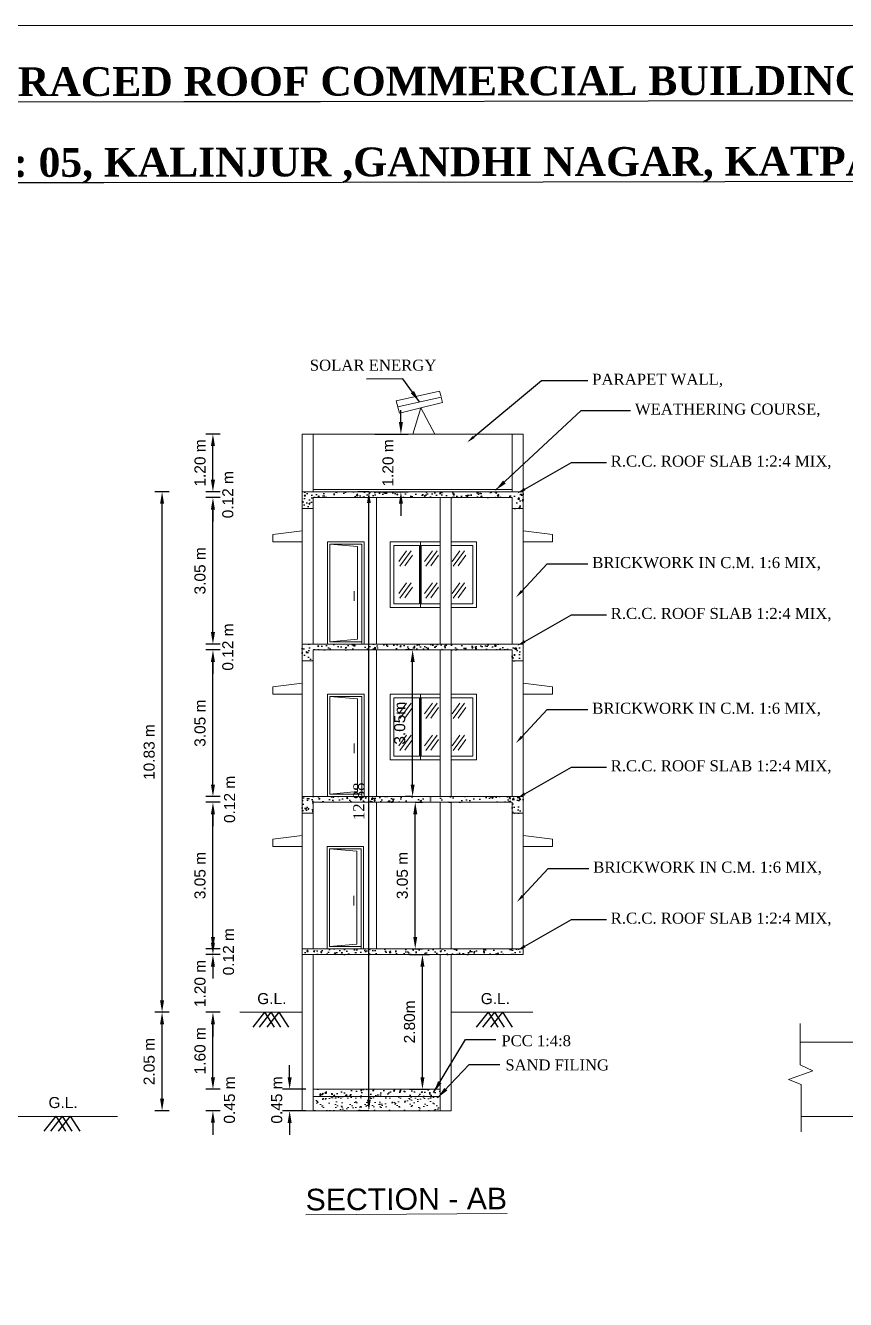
# Model space of a CAD drawing. Header units: metres. Extents: x -478 to 9074, y -2171 to 1762.
# Drawn here: x 9005.14 to 9022.2, y 78.96 to 105.47 of the extents above; entities that cross this region are included whole.
import ezdxf
from ezdxf import colors
from ezdxf.entities.mleader import LeaderData, LeaderLine
from ezdxf.math import Vec2, Vec3

# ---------------------------------------------------------------- set-up
doc = ezdxf.new("R2010")
doc.units = ezdxf.units.M
doc.header["$MEASUREMENT"] = 0
for name, color, linetype in [('BLK_1_FLR_-1_BSMNT_FOOT_PRINT', 7, 'Continuous'), ('BLK_1_FLR_0_REGULAR_ROOM_1', 7, 'Continuous'), ('BLK_1_FLR_1_REGULAR_ROOM_1', 7, 'Continuous'), ('BLK_1_HT_OF_BLDG', 5, 'Continuous'), ('BLK_1_LVL_1_BLDG_FOOT_PRINT', 1, 'Continuous'), ('BLK_1_PARAPET_HT', 233, 'Continuous'), ('BLK_1_PLINTH_HEIGHT', 7, 'Continuous')]:
    doc.layers.add(name, color=color, linetype=linetype)
doc.styles.add('S', font='swiss.ttf')
doc.styles.get("Standard").update_dxf_attribs({"font": 'times.ttf'})
doc.dimstyles.new('METRIC', dxfattribs={"dimtxt": 0.45, "dimasz": 0.25, "dimexe": 0.15, "dimexo": 0.15, "dimgap": 0.15, "dimtad": 1, "dimzin": 0, "dimdsep": 46, "dimtxsty": 'S', "dimcen": 0, "dimclrd": 1, "dimclre": 1, "dimclrt": 5, "dimadec": 0, "dimazin": 2, "dimtfac": 1, "dimtix": 1, "dimtofl": 0, "dimtmove": 1, "dimatfit": 0, "dimfxl": 0, "dimtolj": 1, "dimtzin": 0, "dimarcsym": 0})
doc.dimstyles.new('STANDARD$0', dxfattribs={"dimscale": 0, "dimtxt": 9, "dimasz": 2, "dimexe": 2, "dimexo": 1, "dimgap": 0.5, "dimtad": 1, "dimdec": 1, "dimzin": 0, "dimdsep": 46, "dimlunit": 4, "dimtxsty": 'Standard', "dimblk1": 'ARCHTICK', "dimblk2": 'ARCHTICK', "dimsah": 1, "dimcen": 0, "dimdle": 1.5, "dimclrd": 1, "dimclre": 1, "dimclrt": 4, "dimadec": 0, "dimazin": 0, "dimtfac": 0.3, "dimtdec": 1, "dimtix": 1, "dimtmove": 0, "dimatfit": 3, "dimldrblk": 'ARCHTICK', "dimfxl": 0, "dimfrac": 2, "dimtolj": 1, "dimtzin": 0, "dimarcsym": 0})
pattern_1 = [(50, (-113.47602, -1.1986), (0.286904073, -0.025100854), [0.03, -0.33]), (355, (-113.47602, -1.1986), (-0.055500533, 0.3008768535), [0.024, -0.264]), (100.4514445, (-113.45211, -1.2007), (0.231403539, 0.275775996), [0.025496077, -0.280456845]), (46.1842, (-113.47602, -1.1186), (0.426896532, -0.066207712), [0.045, -0.495]), (96.6356355, (-113.44045, -1.1241), (0.373864778, 0.38964744), [0.038244137, -0.420685504]), (351.184164, (-113.47602, -1.1186), (0.373864778, 0.38964744), [0.036, -0.396]), (21, (-113.43602, -1.1386), (0.238762821, -0.161047556), [0.03, -0.33]), (326, (-113.43602, -1.1386), (0.097326133, 0.290060018), [0.024, -0.264]), (71.4514447, (-113.41613, -1.15202), (0.336088951, 0.129012461), [0.025496076, -0.280456845]), (37.5, (-113.47602, -1.1986), (0.0048639421, 0.1331575415), [0, -0.2608, 0, -0.268, 0, -0.265]), (7.5, (-113.47602, -1.1986), (0.105227815, 0.1577646848), [0, -0.1528, 0, -0.2548, 0, -0.101]), (327.5, (-113.56522, -1.1986), (0.2135289745, -0.0090219487), [0, -0.1, 0, -0.312, 0, -0.414]), (317.5, (-113.60522, -1.1986), (0.2332744677, 0.040041993), [0, -0.13, 0, -0.2072, 0, -0.294])]

# ---------------------------------------------------------------- blocks, each defined once
blk = doc.blocks.new('*D125')
at = {"lineweight": -2}
for p, q in [((9009.189, 84.941), (9008.889, 84.941)), ((9009.039, 83.591), (9009.039, 84.691)), ((9009.189, 83.341), (9008.889, 83.341))]:
    blk.add_line(p, q, dxfattribs=at)
for points in [[(9008.997, 84.691), (9009.081, 84.691), (9009.039, 84.941)], [(9008.997, 83.591), (9009.081, 83.591), (9009.039, 83.341)]]:
    blk.add_solid(points)
at = {"layer": 'Defpoints', "color": 0}
for p in [(9009.039, 84.941), (9010.894, 84.941), (9011.26, 83.341)]:
    blk.add_point(p, dxfattribs=at)
at = {"color": 0, "insert": (9008.771, 84.141), "char_height": 0.23, "attachment_point": 5, "rotation": 90, "style": 'S'}
blk.add_mtext('\\A1;1.60 m', dxfattribs=at)
blk = doc.blocks.new('*D126')
at = {"lineweight": -2}
for p, q in [((9009.039, 86.511), (9009.039, 86.761)), ((9009.189, 86.261), (9008.889, 86.261)), ((9009.189, 86.141), (9008.889, 86.141)), ((9009.039, 85.891), (9009.039, 85.641))]:
    blk.add_line(p, q, dxfattribs=at)
for points in [[(9008.997, 86.511), (9009.081, 86.511), (9009.039, 86.261)], [(9008.997, 85.891), (9009.081, 85.891), (9009.039, 86.141)]]:
    blk.add_solid(points)
at = {"layer": 'Defpoints', "color": 0}
for p in [(9009.039, 86.261), (9012.055, 86.261), (9012.034, 86.141)]:
    blk.add_point(p, dxfattribs=at)
at = {"color": 0, "insert": (9009.364, 86.201), "char_height": 0.23, "attachment_point": 5, "rotation": 90, "style": 'S'}
blk.add_mtext('\\A1;0.12 m', dxfattribs=at)
blk = doc.blocks.new('*D127')
at = {"lineweight": -2}
for p, q in [((9009.189, 89.311), (9008.889, 89.311)), ((9009.039, 86.511), (9009.039, 89.061)), ((9009.189, 86.261), (9008.889, 86.261))]:
    blk.add_line(p, q, dxfattribs=at)
for points in [[(9008.997, 89.061), (9009.081, 89.061), (9009.039, 89.311)], [(9008.997, 86.511), (9009.081, 86.511), (9009.039, 86.261)]]:
    blk.add_solid(points)
at = {"layer": 'Defpoints', "color": 0}
for p in [(9009.039, 89.311), (9011.976, 89.311), (9012.055, 86.261)]:
    blk.add_point(p, dxfattribs=at)
at = {"color": 0, "insert": (9008.771, 87.786), "char_height": 0.23, "attachment_point": 5, "rotation": 90, "style": 'S'}
blk.add_mtext('\\A1;3.05 m', dxfattribs=at)
blk = doc.blocks.new('*D128')
at = {"lineweight": -2}
for p, q in [((9009.039, 89.681), (9009.039, 89.931)), ((9009.189, 89.431), (9008.889, 89.431)), ((9009.189, 89.311), (9008.889, 89.311)), ((9009.039, 89.061), (9009.039, 88.811))]:
    blk.add_line(p, q, dxfattribs=at)
for points in [[(9008.997, 89.681), (9009.081, 89.681), (9009.039, 89.431)], [(9008.997, 89.061), (9009.081, 89.061), (9009.039, 89.311)]]:
    blk.add_solid(points)
at = {"layer": 'Defpoints', "color": 0}
for p in [(9009.039, 89.431), (9011.974, 89.431), (9011.976, 89.311)]:
    blk.add_point(p, dxfattribs=at)
at = {"color": 0, "insert": (9009.386, 89.371), "char_height": 0.23, "attachment_point": 5, "rotation": 90, "style": 'S'}
blk.add_mtext('\\A1;0.12 m', dxfattribs=at)
blk = doc.blocks.new('*D129')
at = {"lineweight": -2}
for p, q in [((9009.189, 92.481), (9008.889, 92.481)), ((9009.039, 89.681), (9009.039, 92.231)), ((9009.189, 89.431), (9008.889, 89.431))]:
    blk.add_line(p, q, dxfattribs=at)
for points in [[(9008.997, 92.231), (9009.081, 92.231), (9009.039, 92.481)], [(9008.997, 89.681), (9009.081, 89.681), (9009.039, 89.431)]]:
    blk.add_solid(points)
at = {"layer": 'Defpoints', "color": 0}
for p in [(9009.039, 92.481), (9012.003, 92.481), (9011.974, 89.431)]:
    blk.add_point(p, dxfattribs=at)
at = {"color": 0, "insert": (9008.771, 90.956), "char_height": 0.23, "attachment_point": 5, "rotation": 90, "style": 'S'}
blk.add_mtext('\\A1;3.05 m', dxfattribs=at)
blk = doc.blocks.new('*D130')
at = {"lineweight": -2}
for p, q in [((9009.039, 92.851), (9009.039, 93.101)), ((9009.189, 92.601), (9008.889, 92.601)), ((9009.189, 92.481), (9008.889, 92.481)), ((9009.039, 92.231), (9009.039, 91.981))]:
    blk.add_line(p, q, dxfattribs=at)
for points in [[(9008.997, 92.851), (9009.081, 92.851), (9009.039, 92.601)], [(9008.997, 92.231), (9009.081, 92.231), (9009.039, 92.481)]]:
    blk.add_solid(points)
at = {"layer": 'Defpoints', "color": 0}
for p in [(9009.039, 92.601), (9012.011, 92.601), (9012.003, 92.481)]:
    blk.add_point(p, dxfattribs=at)
at = {"color": 0, "insert": (9009.35, 92.541), "char_height": 0.23, "attachment_point": 5, "rotation": 90, "style": 'S'}
blk.add_mtext('\\A1;0.12 m', dxfattribs=at)
blk = doc.blocks.new('*D131')
at = {"lineweight": -2}
for p, q in [((9009.189, 95.651), (9008.889, 95.651)), ((9009.039, 92.851), (9009.039, 95.401)), ((9009.189, 92.601), (9008.889, 92.601))]:
    blk.add_line(p, q, dxfattribs=at)
for points in [[(9008.997, 95.401), (9009.081, 95.401), (9009.039, 95.651)], [(9008.997, 92.851), (9009.081, 92.851), (9009.039, 92.601)]]:
    blk.add_solid(points)
at = {"layer": 'Defpoints', "color": 0}
for p in [(9009.039, 95.651), (9011.983, 95.651), (9012.011, 92.601)]:
    blk.add_point(p, dxfattribs=at)
at = {"color": 0, "insert": (9008.771, 94.126), "char_height": 0.23, "attachment_point": 5, "rotation": 90, "style": 'S'}
blk.add_mtext('\\A1;3.05 m', dxfattribs=at)
blk = doc.blocks.new('*D132')
at = {"lineweight": -2}
for p, q in [((9009.039, 96.021), (9009.039, 96.271)), ((9009.189, 95.771), (9008.889, 95.771)), ((9009.189, 95.651), (9008.889, 95.651)), ((9009.039, 95.401), (9009.039, 95.151))]:
    blk.add_line(p, q, dxfattribs=at)
for points in [[(9008.997, 96.021), (9009.081, 96.021), (9009.039, 95.771)], [(9008.997, 95.401), (9009.081, 95.401), (9009.039, 95.651)]]:
    blk.add_solid(points)
at = {"layer": 'Defpoints', "color": 0}
for p in [(9009.039, 95.771), (9011.954, 95.771), (9011.983, 95.651)]:
    blk.add_point(p, dxfattribs=at)
at = {"color": 0, "insert": (9009.35, 95.711), "char_height": 0.23, "attachment_point": 5, "rotation": 90, "style": 'S'}
blk.add_mtext('\\A1;0.12 m', dxfattribs=at)
blk = doc.blocks.new('*D133')
at = {"lineweight": -2}
for p, q in [((9009.189, 96.971), (9008.889, 96.971)), ((9009.039, 96.021), (9009.039, 96.721)), ((9009.189, 95.771), (9008.889, 95.771))]:
    blk.add_line(p, q, dxfattribs=at)
for points in [[(9008.997, 96.721), (9009.081, 96.721), (9009.039, 96.971)], [(9008.997, 96.021), (9009.081, 96.021), (9009.039, 95.771)]]:
    blk.add_solid(points)
at = {"layer": 'Defpoints', "color": 0}
for p in [(9009.039, 96.971), (9011.924, 96.971), (9011.954, 95.771)]:
    blk.add_point(p, dxfattribs=at)
at = {"color": 0, "insert": (9008.771, 96.371), "char_height": 0.23, "attachment_point": 5, "rotation": 90, "style": 'S'}
blk.add_mtext('\\A1;1.20 m', dxfattribs=at)
blk = doc.blocks.new('*D134')
at = {"lineweight": -2}
for p, q in [((9009.039, 86.391), (9009.039, 86.641)), ((9009.189, 86.141), (9008.889, 86.141)), ((9009.189, 84.941), (9008.889, 84.941)), ((9009.039, 84.691), (9009.039, 84.441))]:
    blk.add_line(p, q, dxfattribs=at)
for points in [[(9008.997, 86.391), (9009.081, 86.391), (9009.039, 86.141)], [(9008.997, 84.691), (9009.081, 84.691), (9009.039, 84.941)]]:
    blk.add_solid(points)
at = {"layer": 'Defpoints', "color": 0}
for p in [(9009.039, 86.141), (9010.894, 86.141), (9010.894, 84.941)]:
    blk.add_point(p, dxfattribs=at)
at = {"color": 0, "insert": (9008.771, 85.541), "char_height": 0.23, "attachment_point": 5, "rotation": 90, "style": 'S'}
blk.add_mtext('\\A1;1.20 m', dxfattribs=at)
blk = doc.blocks.new('*D135')
at = {"lineweight": -2}
for p, q in [((9008.131, 95.771), (9007.831, 95.771)), ((9007.981, 85.191), (9007.981, 95.521)), ((9008.131, 84.941), (9007.831, 84.941))]:
    blk.add_line(p, q, dxfattribs=at)
for points in [[(9007.939, 95.521), (9008.022, 95.521), (9007.981, 95.771)], [(9007.939, 85.191), (9008.022, 85.191), (9007.981, 84.941)]]:
    blk.add_solid(points)
at = {"layer": 'Defpoints', "color": 0}
for p in [(9007.981, 95.771), (9010.894, 95.771), (9010.894, 84.941)]:
    blk.add_point(p, dxfattribs=at)
at = {"color": 0, "insert": (9007.713, 90.356), "char_height": 0.23, "attachment_point": 5, "rotation": 90, "style": 'S'}
blk.add_mtext('\\A1;10.83 m', dxfattribs=at)
blk = doc.blocks.new('*D234')
at = {"layer": 'BLK_1_FLR_0_REGULAR_ROOM_1', "color": 1, "lineweight": -2}
for p, q in [((9013.248, 89.311), (9013.398, 89.311)), ((9013.248, 86.261), (9013.398, 86.261))]:
    blk.add_line(p, q, dxfattribs=at)
at = {"layer": 'BLK_1_FLR_0_REGULAR_ROOM_1', "color": 2, "lineweight": -2}
blk.add_line((9013.248, 86.511), (9013.248, 89.061), dxfattribs=at)
at = {"layer": 'BLK_1_FLR_0_REGULAR_ROOM_1', "color": 2}
for points in [[(9013.207, 89.061), (9013.29, 89.061), (9013.248, 89.311)], [(9013.207, 86.511), (9013.29, 86.511), (9013.248, 86.261)]]:
    blk.add_solid(points, dxfattribs=at)
at = {"layer": 'Defpoints', "color": 0}
for p in [(9013.194, 89.311), (9013.248, 89.311), (9013.194, 86.261)]:
    blk.add_point(p, dxfattribs=at)
at = {"layer": 'BLK_1_FLR_0_REGULAR_ROOM_1', "color": 2, "lineweight": -2, "insert": (9012.98, 87.786), "char_height": 0.23, "attachment_point": 5, "rotation": 90, "style": 'S'}
blk.add_mtext('\\A1;3.05 m', dxfattribs=at)
blk = doc.blocks.new('*D235')
at = {"layer": 'BLK_1_FLR_1_REGULAR_ROOM_1', "color": 0, "lineweight": -2}
for p, q in [((9013.194, 92.481), (9013.044, 92.481)), ((9013.194, 89.681), (9013.194, 92.231)), ((9013.194, 89.431), (9013.044, 89.431))]:
    blk.add_line(p, q, dxfattribs=at)
at = {"layer": 'BLK_1_FLR_1_REGULAR_ROOM_1', "color": 0}
for points in [[(9013.152, 92.231), (9013.236, 92.231), (9013.194, 92.481)], [(9013.152, 89.681), (9013.236, 89.681), (9013.194, 89.431)]]:
    blk.add_solid(points, dxfattribs=at)
at = {"layer": 'Defpoints', "color": 0}
for p in [(9013.194, 92.481), (9013.248, 92.481), (9013.248, 89.431)]:
    blk.add_point(p, dxfattribs=at)
at = {"layer": 'BLK_1_FLR_1_REGULAR_ROOM_1', "color": 7, "lineweight": 20, "insert": (9012.926, 90.956), "char_height": 0.23, "attachment_point": 5, "rotation": 90, "style": 'S'}
blk.add_mtext('\\A1;3.05m', dxfattribs=at)
blk = doc.blocks.new('*D237')
at = {"layer": 'BLK_1_PARAPET_HT', "color": 0, "lineweight": -2}
for p, q in [((9012.95, 97.221), (9012.95, 97.471)), ((9012.409, 96.971), (9013.1, 96.971)), ((9012.409, 95.771), (9013.1, 95.771)), ((9012.95, 95.521), (9012.95, 95.271))]:
    blk.add_line(p, q, dxfattribs=at)
at = {"layer": 'BLK_1_PARAPET_HT', "color": 0}
for points in [[(9012.908, 97.221), (9012.992, 97.221), (9012.95, 96.971)], [(9012.908, 95.521), (9012.992, 95.521), (9012.95, 95.771)]]:
    blk.add_solid(points, dxfattribs=at)
at = {"layer": 'Defpoints', "color": 0}
for p in [(9012.259, 96.971), (9012.95, 96.971), (9012.259, 95.771)]:
    blk.add_point(p, dxfattribs=at)
at = {"layer": 'BLK_1_PARAPET_HT', "color": 7, "lineweight": 20, "insert": (9012.682, 96.371), "char_height": 0.23, "attachment_point": 5, "rotation": 90, "style": 'S'}
blk.add_mtext('\\A1;1.20 m', dxfattribs=at)
blk = doc.blocks.new('*D434')
at = {"lineweight": -2}
for p, q in [((9008.131, 84.941), (9007.831, 84.941)), ((9007.981, 83.141), (9007.981, 84.691)), ((9008.131, 82.891), (9007.831, 82.891))]:
    blk.add_line(p, q, dxfattribs=at)
for points in [[(9007.939, 84.691), (9008.022, 84.691), (9007.981, 84.941)], [(9007.939, 83.141), (9008.022, 83.141), (9007.981, 82.891)]]:
    blk.add_solid(points)
at = {"layer": 'Defpoints', "color": 0}
for p in [(9007.981, 84.941), (9010.894, 84.941), (9010.894, 82.891)]:
    blk.add_point(p, dxfattribs=at)
at = {"color": 0, "insert": (9007.713, 83.916), "char_height": 0.23, "attachment_point": 5, "rotation": 90, "style": 'S'}
blk.add_mtext('\\A1;2.05 m', dxfattribs=at)
blk = doc.blocks.new('*D435')
at = {"layer": 'BLK_1_HT_OF_BLDG', "color": 0, "lineweight": -2}
for p, q in [((9012.283, 95.771), (9012.053, 95.771)), ((9012.283, 83.121), (9012.283, 95.541)), ((9012.283, 82.891), (9012.053, 82.891))]:
    blk.add_line(p, q, dxfattribs=at)
at = {"layer": 'BLK_1_HT_OF_BLDG', "color": 0}
for points in [[(9012.245, 95.541), (9012.322, 95.541), (9012.283, 95.771)], [(9012.245, 83.121), (9012.322, 83.121), (9012.283, 82.891)]]:
    blk.add_solid(points, dxfattribs=at)
at = {"layer": 'Defpoints', "color": 0}
for p in [(9012.283, 95.771), (9012.444, 95.771), (9012.444, 82.891)]:
    blk.add_point(p, dxfattribs=at)
at = {"layer": 'BLK_1_HT_OF_BLDG', "color": 0, "insert": (9012.076, 89.331), "char_height": 0.23, "attachment_point": 5, "rotation": 90}
blk.add_mtext('\\A1;12.88', dxfattribs=at)
blk = doc.blocks.new('*D436')
at = {"layer": 'BLK_1_PLINTH_HEIGHT', "color": 0, "lineweight": -2}
for p, q in [((9010.635, 83.591), (9010.635, 83.841)), ((9010.974, 83.341), (9010.485, 83.341)), ((9010.974, 82.891), (9010.485, 82.891)), ((9010.635, 82.641), (9010.635, 82.391))]:
    blk.add_line(p, q, dxfattribs=at)
at = {"layer": 'BLK_1_PLINTH_HEIGHT', "color": 0}
for points in [[(9010.593, 83.591), (9010.677, 83.591), (9010.635, 83.341)], [(9010.593, 82.641), (9010.677, 82.641), (9010.635, 82.891)]]:
    blk.add_solid(points, dxfattribs=at)
at = {"layer": 'Defpoints', "color": 0}
for p in [(9010.635, 83.341), (9011.124, 83.341), (9011.124, 82.891)]:
    blk.add_point(p, dxfattribs=at)
at = {"layer": 'BLK_1_PLINTH_HEIGHT', "color": 7, "lineweight": 20, "insert": (9010.367, 83.116), "char_height": 0.23, "attachment_point": 5, "rotation": 90, "style": 'S'}
blk.add_mtext('\\A1;0.45 m', dxfattribs=at)
blk = doc.blocks.new('*D947')
at = {"layer": 'BLK_1_FLR_-1_BSMNT_FOOT_PRINT', "color": 0, "lineweight": -2}
for p, q in [((9013.131, 86.141), (9013.548, 86.141)), ((9013.398, 83.591), (9013.398, 85.891)), ((9013.131, 83.341), (9013.548, 83.341))]:
    blk.add_line(p, q, dxfattribs=at)
at = {"layer": 'BLK_1_FLR_-1_BSMNT_FOOT_PRINT', "color": 0}
for points in [[(9013.356, 85.891), (9013.44, 85.891), (9013.398, 86.141)], [(9013.356, 83.591), (9013.44, 83.591), (9013.398, 83.341)]]:
    blk.add_solid(points, dxfattribs=at)
at = {"layer": 'Defpoints', "color": 0}
for p in [(9012.981, 86.141), (9013.398, 86.141), (9012.981, 83.341)]:
    blk.add_point(p, dxfattribs=at)
at = {"layer": 'BLK_1_FLR_-1_BSMNT_FOOT_PRINT', "color": 7, "insert": (9013.13, 84.741), "char_height": 0.23, "attachment_point": 5, "rotation": 90, "style": 'S'}
blk.add_mtext('\\A1;2.80m', dxfattribs=at)

msp = doc.modelspace()

# ---------------------------------------------------------------- hatches: boundary and pattern name
at = {"lineweight": -2}
h = msp.add_hatch(dxfattribs=at)
h.set_pattern_fill('AR-CONC', color=256, scale=0.04)
h.set_pattern_definition(pattern_1)
h.paths.add_polyline_path([(9010.89416, 95.77143), (9010.89416, 95.42143), (9011.12416, 95.42143), (9011.12416, 95.65143), (9015.26416, 95.65143), (9015.26416, 95.42143), (9015.49416, 95.42143), (9015.49416, 95.77143)])
h = msp.add_hatch(dxfattribs=at)
h.set_pattern_fill('AR-CONC', color=256, scale=0.04)
h.set_pattern_definition(pattern_1)
h.paths.add_polyline_path([(9010.89416, 92.60143), (9010.89416, 92.25143), (9011.12416, 92.25143), (9011.12416, 92.48143), (9015.26416, 92.48143), (9015.26416, 92.25143), (9015.49416, 92.25143), (9015.49416, 92.60143)])
h = msp.add_hatch(dxfattribs=at)
h.set_pattern_fill('AR-CONC', color=256, scale=0.04)
h.set_pattern_definition(pattern_1)
h.paths.add_polyline_path([(9015.26416, 89.31143), (9015.26416, 89.08143), (9015.49416, 89.08143), (9015.49416, 89.43143), (9010.89416, 89.43143), (9010.89416, 89.08143), (9011.12416, 89.08143), (9011.12416, 89.31143)])
h = msp.add_hatch(dxfattribs=at)
h.set_pattern_fill('AR-CONC', color=256, scale=0.04)
h.set_pattern_definition(pattern_1)
h.paths.add_polyline_path([(9015.49416, 86.14143), (9015.49416, 86.26143), (9010.89416, 86.26143), (9010.89416, 86.14143)])
h = msp.add_hatch(dxfattribs=at)
h.set_pattern_fill('AR-CONC', color=256, scale=0.04)
h.set_pattern_definition(pattern_1)
h.paths.add_polyline_path([(9013.76416, 83.19143), (9013.76416, 83.34143), (9011.12416, 83.34143), (9011.12416, 83.19143)])
at = {"layer": 'BLK_1_LVL_1_BLDG_FOOT_PRINT', "lineweight": 20}
h = msp.add_hatch(dxfattribs=at)
h.set_pattern_fill('AR-SAND', color=10, scale=0.1)
h.set_pattern_definition([(37.5, (0, 0), (-0.0062993358, 0.192682377), [0, -0.152, 0, -0.17, 0, -0.1625]), (7.5, (0, 0), (0.1769776705, 0.2822146065), [0, -0.082, 0, -0.137, 0, -0.0525]), (327.5, (-0.123, 0), (0.3114141862, 0.0005659054), [0, -0.05, 0, -0.18, 0, -0.235]), (317.5, (-0.123, 0), (0.3006126605, 0.0877675565), [0, -0.025, 0, -0.118, 0, -0.135])])
h.paths.add_polyline_path([(9013.76416, 83.19143), (9011.12416, 83.19143), (9011.12416, 82.89143), (9013.76416, 82.89143)])

# ---------------------------------------------------------------- linework, layer by layer
at = {"lineweight": 20}
for p, q in [((9013.75384, 97.86853), (9012.85398, 97.66403)), ((9013.75384, 97.86853), (9013.78534, 97.75207)), ((9012.91758, 97.40625), (9012.85398, 97.66403)), ((9012.88493, 97.5391), (9013.78479, 97.74359)), ((9013.81629, 97.62713), (9013.36581, 97.51642)), ((9013.78479, 97.74359), (9013.81629, 97.62713)), ((9013.36581, 97.51642), (9012.91758, 97.40625)), ((9013.19619, 96.97143), (9013.36581, 97.51642)), ((9013.36581, 97.51642), (9013.65777, 96.97143)), ((9010.89416, 82.89143), (9010.89416, 96.97143)), ((9010.89416, 96.97143), (9015.49416, 96.97143)), ((9011.12416, 96.97143), (9011.12416, 95.77143)), ((9015.26416, 96.97143), (9015.26416, 95.77143)), ((9015.49416, 86.14143), (9015.49416, 96.97143)), ((9010.89416, 95.77143), (9015.49416, 95.77143)), ((9011.12416, 95.82143), (9015.26416, 95.82143)), ((9011.12416, 95.65143), (9015.26416, 95.65143)), ((9011.12416, 92.60143), (9011.12416, 95.65143)), ((9012.44416, 95.65143), (9012.44416, 92.60143)), ((9013.76416, 92.60143), (9013.76416, 95.65143)), ((9013.99416, 92.60143), (9013.99416, 95.65143)), ((9015.26416, 92.60143), (9015.26416, 95.65143)), ((9011.12416, 95.42143), (9010.89416, 95.42143)), ((9015.49416, 95.42143), (9015.26416, 95.42143)), ((9010.28416, 94.88143), (9010.89416, 94.96143)), ((9016.10416, 94.88143), (9015.49416, 94.96143)), ((9010.28416, 94.73143), (9010.28416, 94.88143)), ((9010.89416, 94.73143), (9010.28416, 94.73143)), ((9011.42416, 94.73143), (9011.42416, 92.60143)), ((9012.18416, 94.73143), (9011.42416, 94.73143)), ((9011.47416, 94.68143), (9011.47416, 92.65143)), ((9012.13416, 94.68143), (9011.47416, 94.68143)), ((9011.47416, 94.68143), (9012.04522, 94.63085)), ((9012.13416, 94.68143), (9012.13416, 92.60143)), ((9012.18416, 94.73143), (9012.18416, 92.60143)), ((9012.72416, 93.36143), (9012.72416, 94.73143)), ((9012.72416, 94.73143), (9013.76416, 94.73143)), ((9012.80416, 93.44143), (9012.80416, 94.65243)), ((9012.80416, 94.65243), (9013.33416, 94.65243)), ((9013.33416, 93.44143), (9013.33416, 94.65243)), ((9013.35416, 93.36143), (9013.35416, 94.73243)), ((9013.37416, 93.44143), (9013.37416, 94.65243)), ((9013.37416, 94.65243), (9013.76416, 94.65243)), ((9013.99416, 94.73143), (9014.52416, 94.73143)), ((9013.99416, 94.65243), (9014.44416, 94.65243)), ((9014.44416, 94.65243), (9014.44416, 93.44143)), ((9014.52416, 93.36143), (9014.52416, 94.73143)), ((9015.49416, 94.73143), (9016.10416, 94.73143)), ((9016.10416, 94.73143), (9016.10416, 94.88143)), ((9012.04522, 94.63085), (9012.04522, 92.70201)), ((9012.90394, 94.32163), (9013.0665, 94.54367)), ((9012.93001, 94.22512), (9013.16163, 94.54146)), ((9013.03239, 94.2324), (9013.19181, 94.45013)), ((9013.44394, 94.32163), (9013.6065, 94.54367)), ((9013.47001, 94.22512), (9013.70163, 94.54146)), ((9013.57239, 94.2324), (9013.73181, 94.45013)), ((9014.01394, 94.32163), (9014.1765, 94.54367)), ((9014.04001, 94.22512), (9014.27163, 94.54146)), ((9014.14239, 94.2324), (9014.30181, 94.45013)), ((9012.90394, 93.65678), (9013.0665, 93.87881)), ((9012.93001, 93.56026), (9013.16163, 93.8766)), ((9013.44394, 93.65678), (9013.6065, 93.87881)), ((9013.47001, 93.56026), (9013.70163, 93.8766)), ((9014.01394, 93.65678), (9014.1765, 93.87881)), ((9014.04001, 93.56026), (9014.27163, 93.8766)), ((9011.97947, 93.70717), (9011.97947, 93.50116)), ((9013.03239, 93.56755), (9013.19181, 93.78527)), ((9013.57239, 93.56755), (9013.73181, 93.78527)), ((9014.14239, 93.56755), (9014.30181, 93.78527)), ((9012.72416, 93.36143), (9013.76416, 93.36143)), ((9013.33416, 93.44143), (9012.80416, 93.44143)), ((9013.76416, 93.44143), (9013.37416, 93.44143)), ((9014.44416, 93.44143), (9013.99416, 93.44143)), ((9013.99416, 93.36143), (9014.52416, 93.36143)), ((9010.89416, 92.60143), (9015.49416, 92.60143)), ((9011.42416, 92.60143), (9012.17333, 92.60143)), ((9011.47416, 92.65143), (9012.04522, 92.70201)), ((9011.47416, 92.65143), (9012.13416, 92.65143)), ((9011.12416, 92.48143), (9015.26416, 92.48143)), ((9011.12416, 89.43143), (9011.12416, 92.48143)), ((9012.44416, 92.48143), (9012.44416, 89.43143)), ((9013.76416, 89.43143), (9013.76416, 92.48143)), ((9013.99416, 89.43143), (9013.99416, 92.48143)), ((9015.26416, 89.43143), (9015.26416, 92.48143)), ((9011.12416, 92.25143), (9010.89416, 92.25143)), ((9015.49416, 92.25143), (9015.26416, 92.25143)), ((9010.28416, 91.71143), (9010.89416, 91.79143)), ((9016.10416, 91.71143), (9015.49416, 91.79143)), ((9010.28416, 91.56143), (9010.28416, 91.71143)), ((9010.89416, 91.56143), (9010.28416, 91.56143)), ((9011.42416, 91.56143), (9011.42416, 89.43143)), ((9012.18416, 91.56143), (9011.42416, 91.56143)), ((9011.47416, 91.51143), (9011.47416, 89.48143)), ((9012.13416, 91.51143), (9011.47416, 91.51143)), ((9011.47416, 91.51143), (9012.04522, 91.46085)), ((9012.04522, 91.46085), (9012.04522, 89.53201)), ((9012.13416, 91.51143), (9012.13416, 89.43143)), ((9012.18416, 91.56143), (9012.18416, 89.43143)), ((9012.72416, 90.19143), (9012.72416, 91.56143)), ((9012.72416, 91.56143), (9013.76416, 91.56143)), ((9012.80416, 90.27143), (9012.80416, 91.48243)), ((9012.80416, 91.48243), (9013.33416, 91.48243)), ((9013.33416, 90.27143), (9013.33416, 91.48243)), ((9013.35416, 90.19143), (9013.35416, 91.56243)), ((9013.37416, 90.27143), (9013.37416, 91.48243)), ((9013.37416, 91.48243), (9013.76416, 91.48243)), ((9013.99416, 91.56143), (9014.52416, 91.56143)), ((9013.99416, 91.48243), (9014.44416, 91.48243)), ((9014.44416, 91.48243), (9014.44416, 90.27143)), ((9014.52416, 90.19143), (9014.52416, 91.56143)), ((9015.49416, 91.56143), (9016.10416, 91.56143)), ((9016.10416, 91.56143), (9016.10416, 91.71143)), ((9012.90394, 91.15163), (9013.0665, 91.37367)), ((9012.93001, 91.05512), (9013.16163, 91.37146)), ((9013.03239, 91.0624), (9013.19181, 91.28013)), ((9013.44394, 91.15163), (9013.6065, 91.37367)), ((9013.47001, 91.05512), (9013.70163, 91.37146)), ((9013.57239, 91.0624), (9013.73181, 91.28013)), ((9014.01394, 91.15163), (9014.1765, 91.37367)), ((9014.04001, 91.05512), (9014.27163, 91.37146)), ((9014.14239, 91.0624), (9014.30181, 91.28013)), ((9012.90394, 90.48678), (9013.0665, 90.70881)), ((9012.93001, 90.39026), (9013.16163, 90.7066)), ((9013.44394, 90.48678), (9013.6065, 90.70881)), ((9013.47001, 90.39026), (9013.70163, 90.7066)), ((9014.01394, 90.48678), (9014.1765, 90.70881)), ((9014.04001, 90.39026), (9014.27163, 90.7066)), ((9011.97947, 90.53717), (9011.97947, 90.33116)), ((9013.03239, 90.39755), (9013.19181, 90.61527)), ((9013.57239, 90.39755), (9013.73181, 90.61527)), ((9014.14239, 90.39755), (9014.30181, 90.61527)), ((9012.72416, 90.19143), (9013.76416, 90.19143)), ((9013.33416, 90.27143), (9012.80416, 90.27143)), ((9013.76416, 90.27143), (9013.37416, 90.27143)), ((9014.44416, 90.27143), (9013.99416, 90.27143)), ((9013.99416, 90.19143), (9014.52416, 90.19143)), ((9010.89416, 89.43143), (9015.49416, 89.43143)), ((9011.42416, 89.43143), (9012.17333, 89.43143)), ((9011.47416, 89.48143), (9012.04522, 89.53201)), ((9011.47416, 89.48143), (9012.13416, 89.48143)), ((9011.12416, 89.08143), (9010.89416, 89.08143)), ((9011.12416, 89.31143), (9015.26416, 89.31143)), ((9011.12416, 86.26143), (9011.12416, 89.31143)), ((9012.44416, 89.31143), (9012.44416, 86.26143)), ((9013.76416, 86.26143), (9013.76416, 89.31143)), ((9013.99416, 86.26143), (9013.99416, 89.31143)), ((9015.26416, 86.26143), (9015.26416, 89.31143)), ((9015.49416, 89.08143), (9015.26416, 89.08143)), ((9010.28416, 88.54143), (9010.89416, 88.62143)), ((9010.28416, 88.39143), (9010.28416, 88.54143)), ((9016.10416, 88.54143), (9015.49416, 88.62143)), ((9016.10416, 88.39143), (9016.10416, 88.54143)), ((9010.89416, 88.39143), (9010.28416, 88.39143)), ((9012.17333, 88.39143), (9011.41333, 88.39143)), ((9011.41333, 88.39143), (9011.41333, 86.26143)), ((9011.46333, 88.34143), (9012.03439, 88.29085)), ((9011.46333, 88.34143), (9011.46333, 86.31143)), ((9012.12333, 88.34143), (9011.46333, 88.34143)), ((9012.03439, 88.29085), (9012.03439, 86.36201)), ((9012.12333, 88.34143), (9012.12333, 86.26143)), ((9012.17333, 88.39143), (9012.17333, 86.26143)), ((9015.49416, 88.39143), (9016.10416, 88.39143)), ((9011.96864, 87.36717), (9011.96864, 87.16116)), ((9010.89416, 86.26143), (9015.49416, 86.26143)), ((9011.41333, 86.26143), (9012.16251, 86.26143)), ((9011.46333, 86.31143), (9012.03439, 86.36201)), ((9011.46333, 86.31143), (9012.12333, 86.31143)), ((9010.89416, 86.14143), (9015.49416, 86.14143)), ((9011.12416, 82.89143), (9011.12416, 86.14143)), ((9013.76416, 82.89143), (9013.76416, 86.14143)), ((9013.99416, 82.89143), (9013.99416, 86.14143)), ((9009.59784, 84.94143), (9010.89416, 84.94143)), ((9013.99416, 84.94143), (9015.69562, 84.94143)), ((9021.25815, 84.71116), (9021.25815, 83.84933)), ((9021.25815, 84.32123), (9024.00856, 84.32123)), ((9021.25815, 83.84933), (9021.52002, 83.72086)), ((9021.52002, 83.72086), (9021.01391, 83.54442)), ((9021.01391, 83.54442), (9021.27992, 83.43855)), ((9011.12416, 83.34143), (9013.76416, 83.34143)), ((9021.27992, 83.43855), (9021.27992, 82.45603)), ((9011.12416, 83.19143), (9013.76416, 83.19143)), ((9004.75522, 82.77495), (9007.05522, 82.77495)), ((9010.89416, 82.89143), (9013.99416, 82.89143)), ((9021.27992, 82.77384), (9024.00856, 82.77384))]:
    msp.add_line(p, q, dxfattribs=at)
at = {"linetype": 'ByBlock', "lineweight": -2}
msp.add_line((9016.70239, 97.46433), (9017.72816, 97.46433), dxfattribs=at)
at = {"lineweight": -2}
for p, q in [((9010.11257, 84.94143), (9009.86607, 84.63334)), ((9010.246, 84.94143), (9009.9995, 84.63334)), ((9010.11257, 84.94143), (9010.3147, 84.63334)), ((9010.41028, 84.94143), (9010.16378, 84.63334)), ((9010.246, 84.94143), (9010.44813, 84.63334)), ((9010.41028, 84.94143), (9010.61241, 84.63334)), ((9014.76289, 84.94143), (9014.51639, 84.63334)), ((9014.89632, 84.94143), (9014.64983, 84.63334)), ((9014.76289, 84.94143), (9014.96502, 84.63334)), ((9015.0606, 84.94143), (9014.8141, 84.63334)), ((9014.89632, 84.94143), (9015.09846, 84.63334)), ((9015.0606, 84.94143), (9015.26273, 84.63334)), ((9005.76915, 82.77897), (9005.52266, 82.47087)), ((9005.90258, 82.77897), (9005.65609, 82.47087)), ((9005.76915, 82.77897), (9005.97129, 82.47087)), ((9006.06686, 82.77897), (9005.82037, 82.47087)), ((9005.90258, 82.77897), (9006.10472, 82.47087)), ((9006.06686, 82.77897), (9006.26899, 82.47087))]:
    msp.add_line(p, q, dxfattribs=at)
for p, q in [((9009.03895, 83.59143), (9009.03895, 83.84143)), ((9009.18895, 83.34143), (9008.88895, 83.34143)), ((9009.18895, 82.89143), (9008.88895, 82.89143)), ((9009.03895, 82.64143), (9009.03895, 82.39143))]:
    msp.add_line(p, q)
at = {"lineweight": 20}
msp.add_lwpolyline([(8976.68046, 105.47402), (9052.57667, 105.47402), (9052.57667, 36.80279), (8976.68046, 36.80279)], close=True, dxfattribs=at)
for points in [[(9008.99728, 83.59143), (9009.08061, 83.59143), (9009.03895, 83.34143)], [(9008.99728, 82.64143), (9009.08061, 82.64143), (9009.03895, 82.89143)]]:
    msp.add_solid(points)

# ---------------------------------------------------------------- texts
at = {"lineweight": 20, "style": 'S'}
msp.add_text('%%USECTION - AB', height=0.45, rotation=0.349984, dxfattribs=at).set_placement((9010.96833, 80.81816))
at = {"linetype": 'Continuous', "lineweight": -2, "insert": (8977.06027, 104.56182), "char_height": 0.6, "width": 76.6988608, "attachment_point": 1, "rotation": 0.088033, "line_spacing_factor": 1.68}
msp.add_mtext('\\A1;{\\fTimes New Roman|b1|i0|c0|p18;\\LPLAN SHOWING THE PROPOSED CONSTRUCTION OF RCC TERRACED ROOF COMMERCIAL BUILDING ( CONSULTING OFFICE) IN \\fSwis721 BT|b0|i0|c0|p34;SEMI BASEMENT \\fTimes New Roman|b1|i0|c0|p18;FLOOR (PARKING), \\PGROUND,FIRST & SECOND FLOOR AT T. S. NO.55/1, BLOCK NO : 05, KALINJUR ,GANDHI NAGAR, KATPADI TALUK, \\PVELLORE CITY MUNICIPAL CORPORATION.}', dxfattribs=at)
at = {"linetype": 'Continuous', "lineweight": -2, "insert": (9013.68837, 98.52074), "char_height": 0.23, "width": 9.8975221, "attachment_point": 3}
msp.add_mtext('SOLAR ENERGY', dxfattribs=at)
at = {"lineweight": -2, "insert": (9017.81816, 97.60761), "char_height": 0.23, "attachment_point": 1}
msp.add_mtext('WEATHERING COURSE,', dxfattribs=at)
at = {"lineweight": -2, "char_height": 0.23, "attachment_point": 5, "style": 'S'}
for insert in [(9010.26431, 85.22445), (9014.91463, 85.22445), (9005.92089, 83.06198)]:
    msp.add_mtext('\\A1;G.L.', dxfattribs=dict(at, insert=insert))
at = {"linetype": 'Continuous', "insert": (9015.04096, 84.46388), "char_height": 0.2282759, "attachment_point": 1}
msp.add_mtext('{\\fTimes New Roman|b0|i0|c0|p18;PCC 1:4:8}', dxfattribs=at)
at = {"linetype": 'Continuous', "insert": (9015.12363, 83.95993), "char_height": 0.2282759, "width": 2.5374354, "attachment_point": 1}
msp.add_mtext('SAND FILING ', dxfattribs=at)
at = {"insert": (9009.38266, 83.11643), "char_height": 0.23, "attachment_point": 5, "rotation": 90, "style": 'S'}
msp.add_mtext('\\A1;0.45 m', dxfattribs=at)

# ---------------------------------------------------------------- dimensions: what is measured, and where the dimension line sits
for base, p1, p2, picture, middle in [((9009.03895, 96.97143), (9011.95375, 95.77143), (9011.92436, 96.97143), '*D133', (9008.77075, 96.37143)), ((9009.03895, 95.77143), (9011.98293, 95.65143), (9011.95375, 95.77143), '*D132', (9009.34952, 95.71143)), ((9009.03895, 92.60143), (9012.0028, 92.48143), (9012.01083, 92.60143), '*D130', (9009.35036, 92.54143)), ((9009.03895, 89.43143), (9011.97637, 89.31143), (9011.97384, 89.43143), '*D128', (9009.3863, 89.37143)), ((9009.03895, 86.26143), (9012.0343, 86.14143), (9012.05523, 86.26143), '*D126', (9009.36432, 86.20143))]:
    dim = msp.add_linear_dim(base=base, p1=p1, p2=p2, angle=90, dimstyle='METRIC', override={"dimtxt": 0.23, "dimpost": ' m', "dimclrd": 256, "dimclre": 256, "dimclrt": 0, "dimtmove": 2})
    dim.commit()
    dim.dimension.update_dxf_attribs({"geometry": picture, "text_midpoint": middle, "dimtype": 160})
for base, p1, p2, picture, middle in [((9007.9808, 95.77143), (9010.89416, 84.94143), (9010.89416, 95.77143), '*D135', (9007.7126, 90.35643)), ((9009.03895, 95.65143), (9012.01083, 92.60143), (9011.98293, 95.65143), '*D131', (9008.77075, 94.12643)), ((9009.03895, 92.48143), (9011.97384, 89.43143), (9012.0028, 92.48143), '*D129', (9008.77075, 90.95643)), ((9009.03895, 89.31143), (9012.05523, 86.26143), (9011.97637, 89.31143), '*D127', (9008.77075, 87.78643)), ((9009.03895, 86.14143), (9010.89416, 84.94143), (9010.89416, 86.14143), '*D134', (9008.77075, 85.54143)), ((9007.9808, 84.94143), (9010.89416, 82.89143), (9010.89416, 84.94143), '*D434', (9007.7126, 83.91643)), ((9009.03895, 84.94143), (9011.25988, 83.34143), (9010.89416, 84.94143), '*D125', (9008.77075, 84.14143))]:
    dim = msp.add_linear_dim(base=base, p1=p1, p2=p2, angle=90, dimstyle='METRIC', override={"dimtxt": 0.23, "dimpost": ' m', "dimclrd": 256, "dimclre": 256, "dimclrt": 0})
    dim.commit()
    dim.dimension.update_dxf_attribs({"geometry": picture, "text_midpoint": middle})
at = {"layer": 'BLK_1_FLR_-1_BSMNT_FOOT_PRINT', "color": 1}
dim = msp.add_linear_dim(base=(9013.39812, 86.14143), p1=(9012.98134, 83.34143), p2=(9012.98134, 86.14143), angle=90, dimstyle='METRIC', override={"dimtxt": 0.23, "dimpost": 'm', "dimclrd": 0, "dimclre": 0, "dimclrt": 7, "dimfxl": 3}, dxfattribs=at)
dim.commit()
dim.dimension.update_dxf_attribs({"geometry": '*D947', "text_midpoint": (9013.12992, 84.74143)})
at = {"layer": 'BLK_1_FLR_0_REGULAR_ROOM_1', "color": 2, "lineweight": -2}
dim = msp.add_linear_dim(base=(9013.24839, 89.31143), p1=(9013.19416, 86.26143), p2=(9013.19416, 89.31143), angle=90, dimstyle='METRIC', override={"dimtxt": 0.23, "dimpost": ' m', "dimclrd": 2, "dimclrt": 2, "dimfxl": 0.25}, dxfattribs=at)
dim.commit()
dim.dimension.update_dxf_attribs({"geometry": '*D234', "text_midpoint": (9012.98019, 87.78643)})
at = {"layer": 'BLK_1_FLR_1_REGULAR_ROOM_1', "color": 2, "lineweight": 20}
dim = msp.add_linear_dim(base=(9013.19416, 92.48143), p1=(9013.24839, 89.43143), p2=(9013.24839, 92.48143), angle=90, dimstyle='METRIC', override={"dimtxt": 0.23, "dimpost": 'm', "dimclrd": 0, "dimclre": 0, "dimclrt": 7, "dimfxl": 3}, dxfattribs=at)
dim.commit()
dim.dimension.update_dxf_attribs({"geometry": '*D235', "text_midpoint": (9012.92596, 90.95643)})
at = {"layer": 'BLK_1_HT_OF_BLDG'}
dim = msp.add_linear_dim(base=(9012.28349, 95.77143), p1=(9012.44416, 82.89143), p2=(9012.44416, 95.77143), angle=90, dimstyle='STANDARD$0', override={"dimscale": 1, "dimtxt": 0.23, "dimasz": 0.23, "dimexe": 0.23, "dimexo": 0.23, "dimgap": 0.09, "dimdec": 2, "dimlunit": 2, "dimsah": 0, "dimcen": 0.09, "dimdle": 0, "dimclrd": 0, "dimclre": 0, "dimclrt": 0, "dimtfac": 1, "dimtdec": 2, "dimtix": 0, "dimtofl": 0, "dimfxl": 0.23, "dimfxlon": 1, "dimfrac": 0}, dxfattribs=at)
dim.commit()
dim.dimension.update_dxf_attribs({"geometry": '*D435', "text_midpoint": (9012.07617, 89.33143)})
at = {"layer": 'BLK_1_PARAPET_HT', "color": 233, "lineweight": 20}
dim = msp.add_linear_dim(base=(9012.94984, 96.97143), p1=(9012.25914, 95.77143), p2=(9012.25914, 96.97143), angle=90, dimstyle='METRIC', override={"dimtxt": 0.23, "dimpost": ' m', "dimclrd": 0, "dimclre": 0, "dimclrt": 7, "dimfxl": 3}, dxfattribs=at)
dim.commit()
dim.dimension.update_dxf_attribs({"geometry": '*D237', "text_midpoint": (9012.68164, 96.37143)})
at = {"layer": 'BLK_1_PLINTH_HEIGHT', "color": 7, "lineweight": 20}
dim = msp.add_linear_dim(base=(9010.63502, 83.34143), p1=(9011.12416, 82.89143), p2=(9011.12416, 83.34143), angle=90, dimstyle='METRIC', override={"dimtxt": 0.23, "dimpost": ' m', "dimclrd": 0, "dimclre": 0, "dimclrt": 7, "dimfxl": 3}, dxfattribs=at)
dim.commit()
dim.dimension.update_dxf_attribs({"geometry": '*D436', "text_midpoint": (9010.36682, 83.11643)})

# ---------------------------------------------------------------- leaders
at = {"lineweight": 20}
for points, override in [([(9013.33486, 97.64135), (9012.98882, 98.12456), (9012.23599, 98.11463)], {"dimgap": 0.15, "dimtad": 0, "dimclrd": 0, "dimclre": 0, "dimclrt": 7, "dimfxl": 3}), ([(9014.91941, 95.80418), (9016.70239, 97.46433)], {"dimclrd": 0, "dimclre": 0, "dimclrt": 7, "dimfxl": 3})]:
    msp.add_leader(points, dimstyle='METRIC', override=override, dxfattribs=at)
at = {"lineweight": -2}
for points in [[(9013.62998, 83.27114), (9014.29065, 84.37753), (9014.92238, 84.37753)], [(9013.71264, 83.16048), (9014.37332, 83.85544), (9015.00505, 83.85544)]]:
    msp.add_leader(points, dimstyle='METRIC', override={"dimclrd": 0, "dimfxl": 0.23}, dxfattribs=at)
ml = msp.add_multileader_mtext('Standard', dxfattribs=at)
ml.set_content('PARAPET WALL,', color=256)
ml.set_leader_properties()
ml.build(insert=Vec2(0, 0))
ml.multileader.update_dxf_attribs({"text_right_attachment_type": 6, "dogleg_length": 0.36, "arrow_head_size": 0.18})
ctx = ml.context
ctx.base_point, ctx.char_height, ctx.arrow_head_size, ctx.landing_gap_size, ctx.plane_origin = Vec3(9016.84062, 98.08567), 0.23, 0.18, 0.09, Vec3(9014.44967, 97.13956)
ctx.right_attachment = 6
notes = []
notes.append((ctx, [(0, (1, 1, 0), (9015.87596, 98.08567), (1, 0), 0.96467, [(0, [(9014.32712, 96.79838)], 0, [])])]))
ctx.mtext.insert, ctx.mtext.flow_direction = Vec3(9016.93062, 98.22894), 5
ml = msp.add_multileader_mtext('Standard', dxfattribs=at)
ml.set_content('R.C.C. ROOF SLAB 1:2:4 MIX,', color=256)
ml.set_leader_properties()
ml.build(insert=Vec2(0, 0))
ml.multileader.update_dxf_attribs({"text_right_attachment_type": 6, "dogleg_length": 0.36, "arrow_head_size": 0.18})
ctx = ml.context
ctx.base_point, ctx.char_height, ctx.arrow_head_size, ctx.landing_gap_size, ctx.plane_origin = Vec3(9017.22464, 96.38201), 0.23, 0.18, 0.09, Vec3(9015.37065, 95.73723)
ctx.right_attachment = 6
notes.append((ctx, [(0, (1, 1, 0), (9016.49997, 96.38201), (1, 0), 0.72467, [(0, [(9015.37065, 95.73723)], 0, [])])]))
ctx.mtext.insert, ctx.mtext.flow_direction = Vec3(9017.31464, 96.52529), 5
ml = msp.add_multileader_mtext('Standard', dxfattribs=at)
ml.set_content('BRICKWORK IN C.M. 1:6 MIX,', color=256)
ml.set_leader_properties()
ml.build(insert=Vec2(0, 0))
ml.multileader.update_dxf_attribs({"text_right_attachment_type": 6, "dogleg_length": 0.36, "arrow_head_size": 0.18})
ctx = ml.context
ctx.base_point, ctx.char_height, ctx.arrow_head_size, ctx.landing_gap_size, ctx.plane_origin = Vec3(9016.84099, 94.27079), 0.23, 0.18, 0.09, Vec3(9015.34203, 93.5725)
ctx.right_attachment = 6
notes.append((ctx, [(0, (1, 1, 0), (9015.99097, 94.27079), (1, 0), 0.85002, [(0, [(9015.34203, 93.5725)], 0, [])])]))
ctx.mtext.insert, ctx.mtext.flow_direction = Vec3(9016.93099, 94.41406), 5
ml = msp.add_multileader_mtext('Standard', dxfattribs=at)
ml.set_content('R.C.C. ROOF SLAB 1:2:4 MIX,', color=256)
ml.set_leader_properties()
ml.build(insert=Vec2(0, 0))
ml.multileader.update_dxf_attribs({"text_right_attachment_type": 6, "dogleg_length": 0.36, "arrow_head_size": 0.18})
ctx = ml.context
ctx.base_point, ctx.char_height, ctx.arrow_head_size, ctx.landing_gap_size, ctx.plane_origin = Vec3(9017.22464, 93.21201), 0.23, 0.18, 0.09, Vec3(9015.37065, 92.56723)
ctx.right_attachment = 6
notes.append((ctx, [(0, (1, 1, 0), (9016.49997, 93.21201), (1, 0), 0.72467, [(0, [(9015.37065, 92.56723)], 0, [])])]))
ctx.mtext.insert, ctx.mtext.flow_direction = Vec3(9017.31464, 93.35529), 5
ml = msp.add_multileader_mtext('Standard', dxfattribs=at)
ml.set_content('BRICKWORK IN C.M. 1:6 MIX,', color=256)
ml.set_leader_properties()
ml.build(insert=Vec2(0, 0))
ml.multileader.update_dxf_attribs({"text_right_attachment_type": 6, "dogleg_length": 0.36, "arrow_head_size": 0.18})
ctx = ml.context
ctx.base_point, ctx.char_height, ctx.arrow_head_size, ctx.landing_gap_size, ctx.plane_origin = Vec3(9016.84099, 91.2393), 0.23, 0.18, 0.09, Vec3(9015.34203, 90.54101)
ctx.right_attachment = 6
notes.append((ctx, [(0, (1, 1, 0), (9015.99097, 91.2393), (1, 0), 0.85002, [(0, [(9015.34203, 90.54101)], 0, [])])]))
ctx.mtext.insert, ctx.mtext.flow_direction = Vec3(9016.93099, 91.38257), 5
ml = msp.add_multileader_mtext('Standard', dxfattribs=at)
ml.set_content('R.C.C. ROOF SLAB 1:2:4 MIX,', color=256)
ml.set_leader_properties()
ml.build(insert=Vec2(0, 0))
ml.multileader.update_dxf_attribs({"text_right_attachment_type": 6, "dogleg_length": 0.36, "arrow_head_size": 0.18})
ctx = ml.context
ctx.base_point, ctx.char_height, ctx.arrow_head_size, ctx.landing_gap_size, ctx.plane_origin = Vec3(9017.22464, 90.04201), 0.23, 0.18, 0.09, Vec3(9015.37065, 89.39723)
ctx.right_attachment = 6
notes.append((ctx, [(0, (1, 1, 0), (9016.49997, 90.04201), (1, 0), 0.72467, [(0, [(9015.37065, 89.39723)], 0, [])])]))
ctx.mtext.insert, ctx.mtext.flow_direction = Vec3(9017.31464, 90.18529), 5
ml = msp.add_multileader_mtext('Standard', dxfattribs=at)
ml.set_content('BRICKWORK IN C.M. 1:6 MIX,', color=256)
ml.set_leader_properties()
ml.build(insert=Vec2(0, 0))
ml.multileader.update_dxf_attribs({"text_right_attachment_type": 6, "dogleg_length": 0.36, "arrow_head_size": 0.18})
ctx = ml.context
ctx.base_point, ctx.char_height, ctx.arrow_head_size, ctx.landing_gap_size, ctx.plane_origin = Vec3(9016.86108, 87.93353), 0.23, 0.18, 0.09, Vec3(9015.36211, 87.23524)
ctx.right_attachment = 6
notes.append((ctx, [(0, (1, 1, 0), (9016.01105, 87.93353), (1, 0), 0.85002, [(0, [(9015.36211, 87.23524)], 0, [])])]))
ctx.mtext.insert, ctx.mtext.flow_direction = Vec3(9016.95108, 88.0768), 5
ml = msp.add_multileader_mtext('Standard', dxfattribs=at)
ml.set_content('R.C.C. ROOF SLAB 1:2:4 MIX,', color=256)
ml.set_leader_properties()
ml.build(insert=Vec2(0, 0))
ml.multileader.update_dxf_attribs({"text_right_attachment_type": 6, "dogleg_length": 0.36, "arrow_head_size": 0.18})
ctx = ml.context
ctx.base_point, ctx.char_height, ctx.arrow_head_size, ctx.landing_gap_size, ctx.plane_origin = Vec3(9017.22464, 86.87201), 0.23, 0.18, 0.09, Vec3(9015.37065, 86.22723)
ctx.right_attachment = 6
notes.append((ctx, [(0, (1, 1, 0), (9016.49997, 86.87201), (1, 0), 0.72467, [(0, [(9015.37065, 86.22723)], 0, [])])]))
ctx.mtext.insert, ctx.mtext.flow_direction = Vec3(9017.31464, 87.01529), 5
for ctx, leaders in notes:
    for number, flags, end, landing, length, lines in leaders:
        leader = LeaderData()
        leader.index, (leader.has_last_leader_line, leader.has_dogleg_vector, leader.attachment_direction) = number, flags
        leader.last_leader_point, leader.dogleg_vector, leader.dogleg_length = Vec3(end), Vec3(landing), length
        for number, points, colour, breaks in lines:
            line = LeaderLine()
            line.index, line.vertices, line.color, line.breaks = number, Vec3.list(points), colors.encode_raw_color(colour), breaks
            leader.lines.append(line)
        ctx.leaders.append(leader)

doc.saveas('drawing.dxf')
